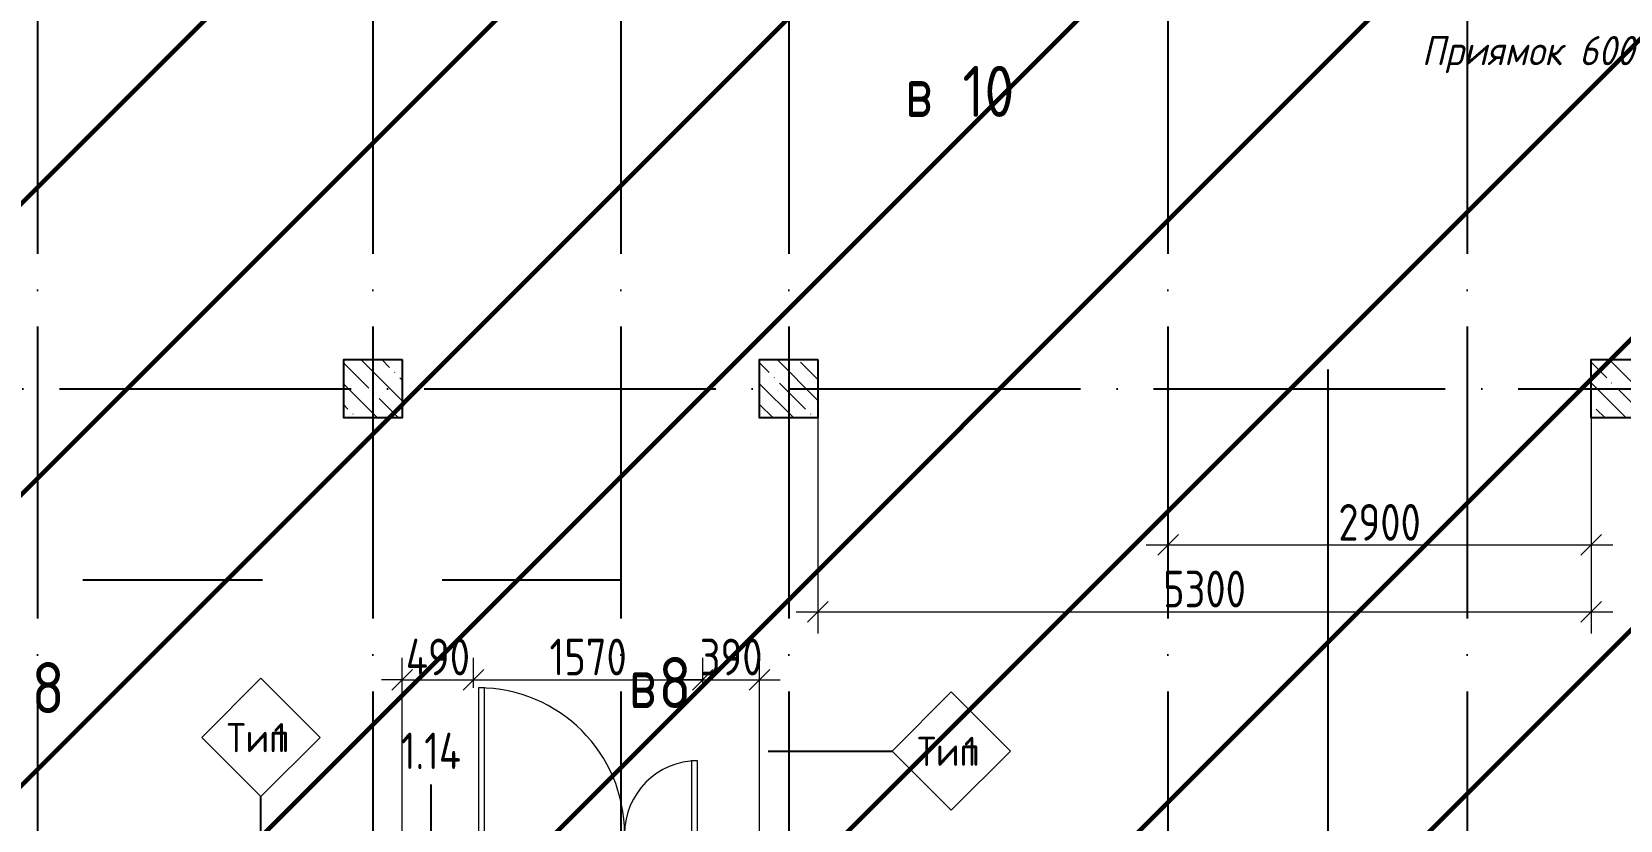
# Model space of a CAD drawing. Header units: millimetres. Extents: x -68946 to 288321, y -402657 to 324925.
# Drawn here: x 90517 to 101406, y 150015 to 155419 of the extents above; entities that cross this region are included whole.
import ezdxf

# ---------------------------------------------------------------- set-up
doc = ezdxf.new("R2010")
doc.units = ezdxf.units.MM
doc.linetypes.add('ADSK_Линия сетки', pattern=[2500, 2000, -250, 0, -250])
doc.layers.get('Defpoints').update_dxf_attribs({"color": 250})
for name, color, linetype, lineweight in [('3.4) ПТ-5         4 вып', 150, 'Continuous', 60), ('A-ANNO-DIMS', 250, 'Continuous', 9), ('A-AREA-BNDY', 7, 'Continuous', 5), ('A-DOOR', 250, 'Continuous', 5), ('A-DOOR-1', 250, 'Continuous', 13), ('A-DOOR-FRAM', 250, 'Continuous', 5), ('A-GLAZ-IDEN', 7, 'Continuous', 9), ('A-WALL-IDEN', 7, 'Continuous', 9), ('G-ANNO-SYMB-3', 250, 'Continuous', 9), ('G-ANNO-TEXT', 250, 'Continuous', 9), ('S-COLS-1', 250, 'Continuous', 5), ('S-COLS-2', 250, 'Continuous', 5), ('Оси-1', 250, 'ADSK_Линия сетки', 9)]:
    doc.layers.add(name, color=color, linetype=linetype, lineweight=lineweight)
doc.styles.add('GOST Common_1', font='', dxfattribs={"width": 0.9, "height": 250})
doc.styles.add('ISOCPEUR_1', font='isocpeur.ttf', dxfattribs={"width": 0.9, "height": 250})
doc.styles.add('ISOCPEUR_I', font='isocpeui.ttf', dxfattribs={"width": 0.9, "height": 12.5})
doc.styles.add('ISOCPEUR_I_1', font='ГОСТ тип А.ttf', dxfattribs={"height": 2500})
doc.styles.add('А3', font='ГОСТ тип А.ttf')
doc.styles.get('GOST Common_1').set_extended_font_data('GOST Common')
doc.dimstyles.new('ADSK_Основной_2_5_мм', dxfattribs={"dimscale": 304.8, "dimtxt": 0.824897, "dimasz": 0.463911, "dimexe": 0.492126, "dimexo": 0.001615, "dimgap": 0.098425, "dimtad": 1, "dimdec": 0, "dimlfac": 304.8, "dimdsep": 46, "dimtxsty": 'GOST Common_1', "dimblk1": 'OBLIQUE', "dimblk2": 'OBLIQUE', "dimsah": 1, "dimcen": 0.09, "dimdle": 0.492126, "dimazin": 0, "dimtfac": 1, "dimtdec": 4, "dimtix": 1, "dimtmove": 0, "dimatfit": 3, "dimfxl": 1, "dimtvp": 1, "dimtolj": 1, "dimtzin": 0, "dimlwd": 9, "dimlwe": 9, "dimarcsym": 2})

# ---------------------------------------------------------------- blocks, each defined once
blk = doc.blocks.new('Дверь_СКБ_2Ст - СОШ_Дв_1570_1550_x2100h _пр_ завертка-35617996-АР1_Маркировочный план подвала_ Блок 2_ 3')
at = {"layer": 'A-DOOR'}
h = blk.add_hatch(dxfattribs=at)
h.set_pattern_fill('FP_10', color=256, style=0, pattern_type=2)
h.set_pattern_definition([(135, (1501.41, 124.685), (-14.14214, -14.14214), []), (225, (1501.41, 124.685), (14.14214, -14.14214), [])])
h.paths.add_polyline_path([(797.5, 60), (787.5, 60), (787.5, -60), (797.5, -60)])
at = {"layer": 'A-DOOR-FRAM'}
h = blk.add_hatch(dxfattribs=at)
h.set_pattern_fill('FP_11', color=256, style=0, pattern_type=2)
h.set_pattern_definition([(45, (-621.384, 124.685), (-14.1421, 14.1421), []), (135, (-621.384, 124.685), (-14.1421, -14.1421), [])])
h.paths.add_polyline_path([(-762.5, 60), (-772.5, 60), (-772.5, -60), (-762.5, -60)])
at = {"layer": 'A-DOOR'}
for centre, radius, start, end in [((-737.5, 60), 1000, 0, 90), ((762.5, 60), 500, 90, 180)]:
    blk.add_arc(centre, radius, start, end, dxfattribs=at)
at = {"layer": 'A-DOOR-1'}
for p, q in [((-737.5, 1060), (-737.5, 60)), ((-697.5, 1060), (-737.5, 1060)), ((-697.5, 60), (-697.5, 1060)), ((762.5, 560), (722.5, 560)), ((722.5, 560), (722.5, 60)), ((762.5, 60), (762.5, 560)), ((-737.5, 60), (-697.5, 60)), ((722.5, 60), (762.5, 60))]:
    blk.add_line(p, q, dxfattribs=at)
at = {"layer": 'A-DOOR-FRAM'}
for p, q in [((-747.5, 68), (-817.5, 68)), ((-817.5, 68), (-817.5, 60)), ((-817.5, 60), (-747.5, 60)), ((-762.5, 60), (-772.5, 60)), ((-772.5, 60), (-772.5, -60)), ((-737.5, 60), (-762.5, 60)), ((-762.5, 60), (-762.5, -20)), ((-762.5, -60), (-762.5, 60)), ((-747.5, 60), (-747.5, 68)), ((-737.5, 20), (-737.5, 60)), ((-727.5, 20), (-737.5, 20)), ((-727.5, -20), (-727.5, 20)), ((762.5, 20), (752.5, 20)), ((752.5, 20), (752.5, -20)), ((762.5, 60), (762.5, 20)), ((787.5, 60), (762.5, 60)), ((842.5, 68), (772.5, 68)), ((772.5, 68), (772.5, 60)), ((772.5, 60), (842.5, 60)), ((787.5, -20), (787.5, 60)), ((797.5, 60), (787.5, 60)), ((787.5, 60), (787.5, -60)), ((797.5, -60), (797.5, 60)), ((842.5, 60), (842.5, 68)), ((-747.5, -60), (-817.5, -60)), ((-817.5, -60), (-817.5, -68)), ((-817.5, -68), (-747.5, -68)), ((-772.5, -60), (-762.5, -60)), ((-762.5, -20), (-727.5, -20)), ((-747.5, -20), (-762.5, -20)), ((-762.5, -20), (-762.5, -60)), ((-762.5, -60), (-747.5, -60)), ((-747.5, -60), (-747.5, -20)), ((-747.5, -68), (-747.5, -60)), ((752.5, -20), (787.5, -20)), ((787.5, -20), (772.5, -20)), ((772.5, -20), (772.5, -60)), ((772.5, -60), (787.5, -60)), ((842.5, -60), (772.5, -60)), ((772.5, -60), (772.5, -68)), ((772.5, -68), (842.5, -68)), ((787.5, -60), (787.5, -20)), ((787.5, -60), (797.5, -60)), ((842.5, -68), (842.5, -60))]:
    blk.add_line(p, q, dxfattribs=at)
blk = doc.blocks.new('BSC_Колонна _Прямоугольная - 400x400-V13-АР1_Маркировочный план подвала_ Блок 2_ 3')
at = {"layer": 'S-COLS-1'}
h = blk.add_hatch(dxfattribs=at)
h.set_pattern_fill('FP_23', color=256, style=0, pattern_type=2)
h.set_pattern_definition([(135, (-80100, -35775), (-142.5612, -142.5612), []), (135, (-79957.44, -35775), (-142.5612, -142.5612), [252.016, -50.403, 3.353, -47.05])])
h.paths.add_polyline_path([(200, -200), (200, 200), (-200, 200), (-200, -200)])
at = {"layer": 'S-COLS-2'}
for p, q in [((200, 200), (-200, 200)), ((-200, 200), (-200, -200)), ((200, -200), (200, 200)), ((-200, -200), (200, -200))]:
    blk.add_line(p, q, dxfattribs=at)
blk = doc.blocks.new('BSC_Колонна _Прямоугольная - 400x400-V74-АР1_Маркировочный план подвала_ Блок 2_ 3')
at = {"layer": 'S-COLS-1'}
h = blk.add_hatch(dxfattribs=at)
h.set_pattern_fill('FP_84', color=256, style=0, pattern_type=2)
h.set_pattern_definition([(135, (-82949.95, -35775), (-142.5612, -142.5612), []), (135, (-82807.38, -35775), (-142.5612, -142.5612), [252.016, -50.403, 3.353, -47.05])])
h.paths.add_polyline_path([(200, -200), (200, 200), (-200, 200), (-200, -200)])
at = {"layer": 'S-COLS-2'}
for p, q in [((200, 200), (-200, 200)), ((-200, 200), (-200, -200)), ((200, -200), (200, 200)), ((-200, -200), (200, -200))]:
    blk.add_line(p, q, dxfattribs=at)
blk = doc.blocks.new('BSC_Колонна _Прямоугольная - 400x400-V96-АР1_Маркировочный план подвала_ Блок 2_ 3')
at = {"layer": 'S-COLS-1'}
h = blk.add_hatch(dxfattribs=at)
h.set_pattern_fill('FP_106', color=256, style=0, pattern_type=2)
h.set_pattern_definition([(135, (-88650, -35775), (-142.5612, -142.5612), []), (135, (-88507.44, -35775), (-142.5612, -142.5612), [252.016, -50.403, 3.353, -47.05])])
h.paths.add_polyline_path([(200, -200), (200, 200), (-200, 200), (-200, -200)])
at = {"layer": 'S-COLS-2'}
for p, q in [((200, 200), (-200, 200)), ((-200, 200), (-200, -200)), ((200, -200), (200, 200)), ((-200, -200), (200, -200))]:
    blk.add_line(p, q, dxfattribs=at)
blk = doc.blocks.new('_Oblique')
at = {"color": 0, "linetype": 'ByBlock', "lineweight": -2}
blk.add_line((-0.5, -0.5), (0.5, 0.5), dxfattribs=at)
blk = doc.blocks.new('*D5662')
at = {"layer": 'A-ANNO-DIMS', "color": 0, "lineweight": 9, "transparency": 16777216}
for p, q in [((95906, 152772), (95906, 151294)), ((101206, 152772), (101206, 151294)), ((95756, 151444), (101356, 151444))]:
    blk.add_line(p, q, dxfattribs=at)
at = {"layer": 'Defpoints', "color": 0, "transparency": 16777216}
for p in [(95906, 152772), (101206, 152772), (101206, 151444)]:
    blk.add_point(p, dxfattribs=at)
at = {"layer": 'A-ANNO-DIMS', "color": 0, "lineweight": 9, "transparency": 16777216, "xscale": 141.4, "yscale": 141.4, "zscale": 141.4, "rotation": 180}
blk.add_blockref('_Oblique', (95906, 151444), dxfattribs=at)
at = {"layer": 'A-ANNO-DIMS', "color": 0, "lineweight": 9, "transparency": 16777216, "xscale": 141.4, "yscale": 141.4, "zscale": 141.4}
blk.add_blockref('_Oblique', (101206, 151444), dxfattribs=at)
at = {"layer": 'A-ANNO-DIMS', "color": 0, "lineweight": 25, "transparency": 16777216, "insert": (98556, 151600), "char_height": 251.4, "width": 756.84, "attachment_point": 5, "style": 'А3'}
blk.add_mtext('\\A1;5300', dxfattribs=at)
blk = doc.blocks.new('*D5503')
at = {"layer": 'A-ANNO-DIMS', "color": 0, "lineweight": 9, "transparency": 16777216}
for p, q in [((93056, 149923), (93056, 151128)), ((93546, 150923), (93546, 151128)), ((93056, 150978), (92914, 150978)), ((93056, 150978), (93546, 150978)), ((93546, 150978), (93687, 150978))]:
    blk.add_line(p, q, dxfattribs=at)
at = {"layer": 'Defpoints', "color": 0, "transparency": 16777216}
for p in [(93546, 150978), (93546, 150922), (93056, 149922)]:
    blk.add_point(p, dxfattribs=at)
at = {"layer": 'A-ANNO-DIMS', "color": 0, "lineweight": 9, "transparency": 16777216, "xscale": 141.4, "yscale": 141.4, "zscale": 141.4}
blk.add_blockref('_Oblique', (93056, 150978), dxfattribs=at)
at = {"layer": 'A-ANNO-DIMS', "color": 0, "lineweight": 9, "transparency": 16777216, "xscale": 141.4, "yscale": 141.4, "zscale": 141.4, "rotation": 180}
blk.add_blockref('_Oblique', (93546, 150978), dxfattribs=at)
at = {"layer": 'A-ANNO-DIMS', "color": 0, "lineweight": 25, "transparency": 16777216, "insert": (93301, 151134), "char_height": 251.4, "width": 593.2, "attachment_point": 5, "style": 'А3'}
blk.add_mtext('\\A1;490', dxfattribs=at)
blk = doc.blocks.new('*D5504')
at = {"layer": 'A-ANNO-DIMS', "color": 0, "lineweight": 9, "transparency": 16777216}
for p, q in [((93546, 150923), (93546, 151128)), ((95116, 150923), (95116, 151128)), ((93396, 150978), (95266, 150978))]:
    blk.add_line(p, q, dxfattribs=at)
at = {"layer": 'Defpoints', "color": 0, "transparency": 16777216}
for p in [(93546, 150922), (95116, 150978), (95116, 150922)]:
    blk.add_point(p, dxfattribs=at)
at = {"layer": 'A-ANNO-DIMS', "color": 0, "lineweight": 9, "transparency": 16777216, "xscale": 141.4, "yscale": 141.4, "zscale": 141.4, "rotation": 180}
blk.add_blockref('_Oblique', (93546, 150978), dxfattribs=at)
at = {"layer": 'A-ANNO-DIMS', "color": 0, "lineweight": 9, "transparency": 16777216, "xscale": 141.4, "yscale": 141.4, "zscale": 141.4}
blk.add_blockref('_Oblique', (95116, 150978), dxfattribs=at)
at = {"layer": 'A-ANNO-DIMS', "color": 0, "lineweight": 25, "transparency": 16777216, "insert": (94331, 151134), "char_height": 251.4, "width": 700.59, "attachment_point": 5, "style": 'А3'}
blk.add_mtext('\\A1;1570', dxfattribs=at)
blk = doc.blocks.new('*D5505')
at = {"layer": 'A-ANNO-DIMS', "color": 0, "lineweight": 9, "transparency": 16777216}
for p, q in [((95116, 150923), (95116, 151128)), ((95506, 149803), (95506, 151128)), ((95116, 150978), (94974, 150978)), ((95116, 150978), (95506, 150978)), ((95506, 150978), (95647, 150978))]:
    blk.add_line(p, q, dxfattribs=at)
at = {"layer": 'Defpoints', "color": 0, "transparency": 16777216}
for p in [(95116, 150922), (95506, 150978), (95506, 149802)]:
    blk.add_point(p, dxfattribs=at)
at = {"layer": 'A-ANNO-DIMS', "color": 0, "lineweight": 9, "transparency": 16777216, "xscale": 141.4, "yscale": 141.4, "zscale": 141.4}
blk.add_blockref('_Oblique', (95116, 150978), dxfattribs=at)
at = {"layer": 'A-ANNO-DIMS', "color": 0, "lineweight": 9, "transparency": 16777216, "xscale": 141.4, "yscale": 141.4, "zscale": 141.4, "rotation": 180}
blk.add_blockref('_Oblique', (95506, 150978), dxfattribs=at)
at = {"layer": 'A-ANNO-DIMS', "color": 0, "lineweight": 25, "transparency": 16777216, "insert": (95311, 151134), "char_height": 251.4, "width": 567.63, "attachment_point": 5, "style": 'А3'}
blk.add_mtext('\\A1;390', dxfattribs=at)
blk = doc.blocks.new('*D5560')
at = {"layer": 'A-ANNO-DIMS', "color": 0, "lineweight": 9, "transparency": 16777216}
for p, q in [((101206, 152772), (101206, 151752)), ((98156, 151902), (101356, 151902)), ((98306, 152001), (98306, 151752))]:
    blk.add_line(p, q, dxfattribs=at)
at = {"layer": 'Defpoints', "color": 0, "transparency": 16777216}
for p in [(101206, 152772), (98306, 152002), (101206, 151902)]:
    blk.add_point(p, dxfattribs=at)
at = {"layer": 'A-ANNO-DIMS', "color": 0, "lineweight": 9, "transparency": 16777216, "xscale": 141.4, "yscale": 141.4, "zscale": 141.4, "rotation": 180}
blk.add_blockref('_Oblique', (98306, 151902), dxfattribs=at)
at = {"layer": 'A-ANNO-DIMS', "color": 0, "lineweight": 9, "transparency": 16777216, "xscale": 141.4, "yscale": 141.4, "zscale": 141.4}
blk.add_blockref('_Oblique', (101206, 151902), dxfattribs=at)
at = {"layer": 'A-ANNO-DIMS', "color": 0, "lineweight": 25, "transparency": 16777216, "insert": (99756, 152057), "char_height": 251.4, "width": 756.84, "attachment_point": 5, "style": 'А3'}
blk.add_mtext('\\A1;2900', dxfattribs=at)
blk = doc.blocks.new('ADSK_Марка_Стена - Типоразмер_ADSK_Марка-30564887-АР1_Маркировочный план подвала_ Блок 2_ 3')
at = {"layer": 'A-WALL-IDEN'}
for p, q in [((-0.16, 4.37), (-4.21, 0.31)), ((3.9, 0.31), (-0.16, 4.37)), ((-4.21, 0.31), (-0.16, -3.74)), ((-0.16, -3.74), (3.9, 0.31))]:
    blk.add_line(p, q, dxfattribs=at)

msp = doc.modelspace()

# ---------------------------------------------------------------- hatches: boundary and pattern name
at = {"layer": '3.4) ПТ-5         4 вып'}
h = msp.add_hatch(dxfattribs=at)
h.set_pattern_fill('ANSI31', color=256, scale=444)
h.paths.add_polyline_path([(113915.5784, 156952.2731), (82305.5784, 156952.2731), (82305.5784, 152972.2725), (87555.5784, 152972.2725), (87555.5784, 143672.2731), (113915.5784, 143672.2731)])
h.paths.add_polyline_path([(91705.5248, 149714.7401), (91705.5248, 143759.7728), (91730.5248, 143822.2725), (91730.5248, 149777.2398)], flags=16)
edge = h.paths.add_edge_path(flags=17)
edge.add_line((91705.5248, 143672.2731), (91705.5248, 149802.2398))

# ---------------------------------------------------------------- linework, layer by layer
at = {"layer": 'A-AREA-BNDY', "lineweight": 25, "flags": 128}
for points in [[(93055.5784, 153172.2725), (93055.5784, 152772.2725), (92655.5784, 152772.2725), (92655.5784, 153172.2725)], [(95905.5248, 153172.2725), (95905.5248, 152772.2725), (95505.5248, 152772.2725), (95505.5248, 153172.2725)], [(101605.579, 153172.2725), (101605.579, 152772.2725), (101205.579, 152772.2725), (101205.579, 153172.2725)]]:
    msp.add_lwpolyline(points, close=True, dxfattribs=at)
at = {"layer": 'A-GLAZ-IDEN', "lineweight": 25}
msp.add_line((93255.5784, 149862.2398), (93255.5784, 150259.3133), dxfattribs=at)
at = {"layer": 'A-WALL-IDEN', "lineweight": 25}
for p, q in [((95565.5248, 150488.8871), (96414.1829, 150488.8871)), ((92087.4228, 149862.2398), (92087.4228, 150176.8904))]:
    msp.add_line(p, q, dxfattribs=at)
at = {"layer": 'G-ANNO-SYMB-3', "lineweight": 25}
for p, q in [((99402.0006, 153103.7272), (99402.0006, 141207.178)), ((92099.0647, 151661.416), (90867.9292, 151661.416)), ((94561.3358, 151661.416), (93330.2003, 151661.416))]:
    msp.add_line(p, q, dxfattribs=at)
at = {"layer": 'Оси-1', "lineweight": 25}
for p, q in [((90555.5784, 178399.2771), (90555.5784, 113438.4326)), ((92855.5784, 178399.2771), (92855.5784, 113438.4326)), ((94555.5784, 178399.2771), (94555.5784, 113438.4326)), ((95705.5786, 178399.2771), (95705.5786, 113438.4326)), ((98305.5786, 178399.2771), (98305.5786, 113438.4326)), ((100355.5784, 178399.2771), (100355.5784, 113438.4326)), ((78205.6799, 152972.2725), (168306.458, 152972.2725))]:
    msp.add_line(p, q, dxfattribs=at)

# ---------------------------------------------------------------- block references
at = {"layer": 'A-DOOR', "lineweight": 25}
msp.add_blockref('Дверь_СКБ_2Ст - СОШ_Дв_1570_1550_x2100h _пр_ завертка-35617996-АР1_Маркировочный план подвала_ Блок 2_ 3', (94318.0248, 149862.2398), dxfattribs=at)
at = {"layer": 'A-WALL-IDEN', "lineweight": 25, "xscale": 99.99999999999993, "yscale": 99.99999999999993, "zscale": 99.99999999999993}
for p in [(92103.0478, 150551.3573), (96835.5248, 150457.6371)]:
    msp.add_blockref('ADSK_Марка_Стена - Типоразмер_ADSK_Марка-30564887-АР1_Маркировочный план подвала_ Блок 2_ 3', p, dxfattribs=at)
at = {"layer": 'S-COLS-2', "lineweight": 25}
for name, p in [('BSC_Колонна _Прямоугольная - 400x400-V13-АР1_Маркировочный план подвала_ Блок 2_ 3', (92855.5784, 152972.2725)), ('BSC_Колонна _Прямоугольная - 400x400-V74-АР1_Маркировочный план подвала_ Блок 2_ 3', (95705.5248, 152972.2725)), ('BSC_Колонна _Прямоугольная - 400x400-V96-АР1_Маркировочный план подвала_ Блок 2_ 3', (101405.579, 152972.2725))]:
    msp.add_blockref(name, p, dxfattribs=at)

# ---------------------------------------------------------------- texts
at = {"layer": 'A-GLAZ-IDEN', "lineweight": 25, "insert": (93047.0784, 150615.6675), "char_height": 250, "width": 499.050469, "attachment_point": 1, "style": 'ISOCPEUR_I_1'}
msp.add_mtext('1.14', dxfattribs=at)
at = {"layer": 'A-WALL-IDEN', "lineweight": 25, "char_height": 200, "attachment_point": 1, "style": 'ISOCPEUR_1'}
for s, insert, width in [('Тип', (91854.767, 150681.0259), 387.215062), (' 1', (92174.2513, 150681.0259), 190.801625), ('Тип', (96587.244, 150587.3057), 387.215062), (' 1', (96906.7284, 150587.3057), 190.801625)]:
    msp.add_mtext(s, dxfattribs=dict(at, insert=insert, width=width))
at = {"layer": 'G-ANNO-SYMB-3', "lineweight": 25, "char_height": 350, "attachment_point": 1, "style": 'GOST Common_1'}
for s, insert, width in [(' 10', (96705.2199, 155185.7786), 525.907), ('\\fGOST Common|b0|i0|c204|p34|;\\W.8;в', (96504.1366, 155185.7786), 243.713), (' 8', (94812.4556, 151133.7218), 359.156), (' 8', (90515.7761, 151098.9226), 359.156), ('\\fGOST Common|b0|i0|c204|p34|;\\W.8;в', (94611.3723, 151133.7218), 243.713)]:
    msp.add_mtext(s, dxfattribs=dict(at, insert=insert, width=width))
at = {"layer": 'G-ANNO-TEXT', "lineweight": 25, "char_height": 200, "attachment_point": 1, "style": 'ISOCPEUR_I'}
for s, insert, width in [('Приямок', (100044.9173, 155390.2188), 1168.860375), (' 600', (101009.3236, 155390.2188), 613.290937)]:
    msp.add_mtext(s, dxfattribs=dict(at, insert=insert, width=width))

# ---------------------------------------------------------------- dimensions: what is measured, and where the dimension line sits
at = {"layer": 'A-ANNO-DIMS', "lineweight": 25}
for base, p1, p2, override, picture, middle in [((101205.579, 151444.2609), (95905.5248, 152772.2725), (101205.579, 152772.2725), {"dimlfac": 1, "dimpost": '<>', "dimtxsty": 'А3', "dimfxl": 5300.054206}, '*D5662', (98555.5519, 151599.9753)), ((101205.579, 151901.5879), (98305.5786, 152001.5728), (101205.579, 152772.2725), {"dimlfac": 1, "dimpost": '<>', "dimtxsty": 'А3', "dimfxl": 3000.663396}, '*D5560', (99755.5788, 152057.3022)), ((93545.5248, 150978.3794), (93055.5784, 149922.2398), (93545.5248, 150922.2398), {"dimlfac": 1, "dimpost": '<>', "dimtxsty": 'А3', "dimfxl": 1113.57418}, '*D5503', (93300.5516, 151134.0938)), ((95115.5248, 150978.3794), (93545.5248, 150922.2398), (95115.5248, 150922.2398), {"dimlfac": 1, "dimpost": '<>', "dimtxsty": 'А3', "dimfxl": 1570}, '*D5504', (94330.5248, 151134.0938)), ((95505.5248, 150978.3794), (95115.5248, 150922.2398), (95505.5248, 149802.2398), {"dimlfac": 1, "dimpost": '<>', "dimtxsty": 'А3', "dimfxl": 1185.959527}, '*D5505', (95310.5248, 151134.0938))]:
    dim = msp.add_linear_dim(base=base, p1=p1, p2=p2, dimstyle='ADSK_Основной_2_5_мм', override=override, dxfattribs=at)
    dim.commit()
    dim.dimension.update_dxf_attribs({"geometry": picture, "text_midpoint": middle})

doc.saveas('drawing.dxf')
